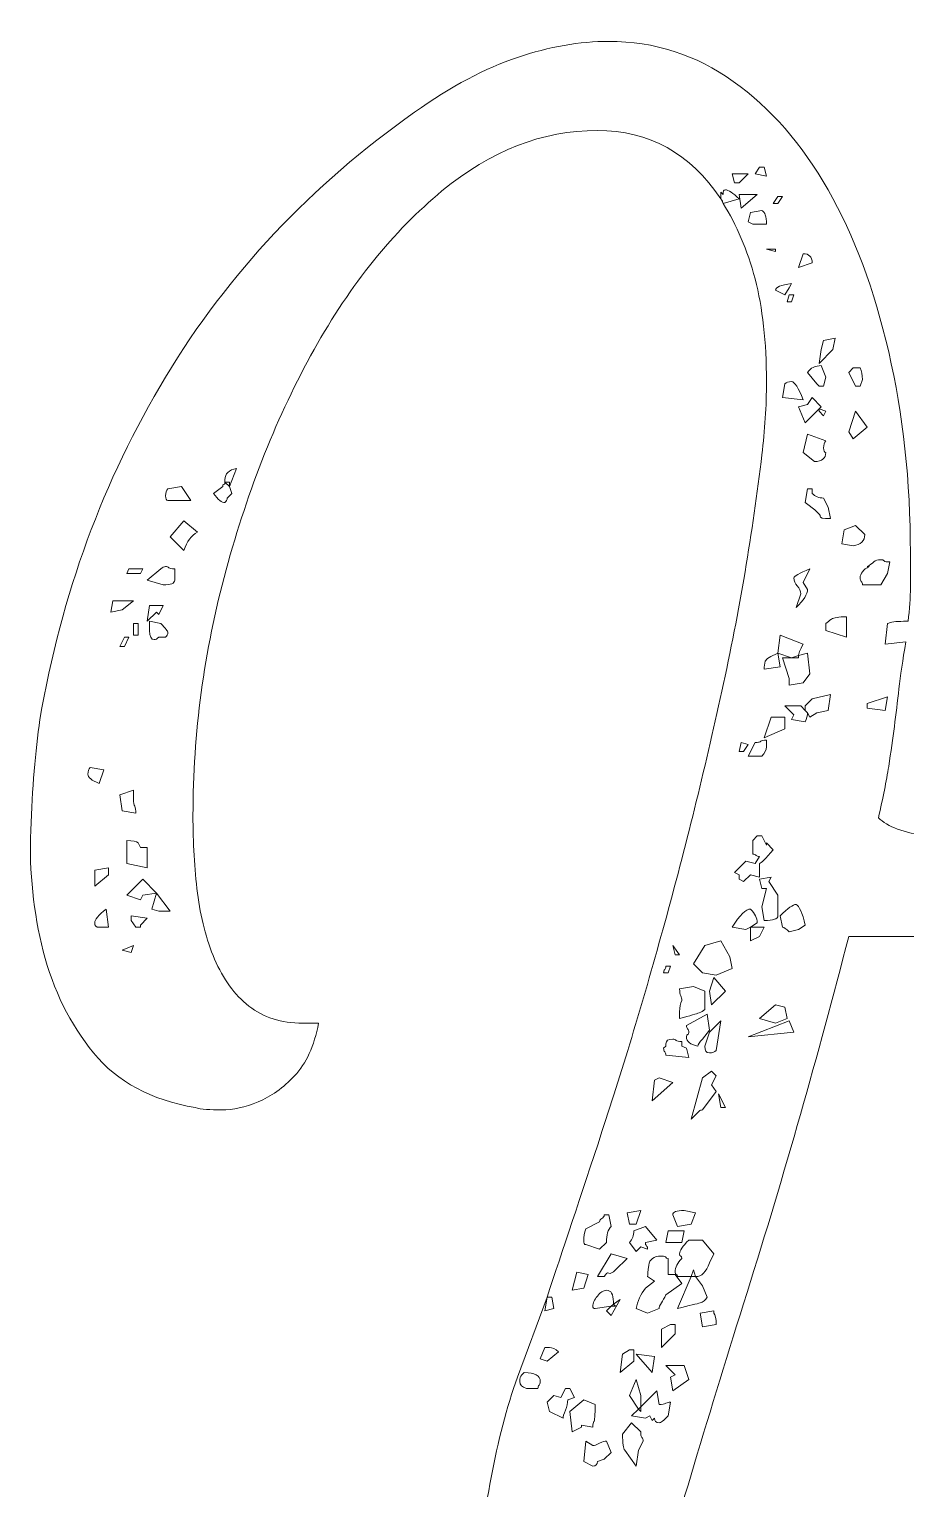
# Model space of a CAD drawing. Header units: inches. Extents: x 148 to 933, y -863 to -217.
# Drawn here: x 148.3 to 309.9, y -714 to -444.6 of the extents above; entities that cross this region are included whole.
import ezdxf

# ---------------------------------------------------------------- set-up
doc = ezdxf.new("R2010")
doc.units = ezdxf.units.IN
doc.header["$MEASUREMENT"] = 0
doc.layers.add('Layer 1', color=7, linetype='Continuous')

# ---------------------------------------------------------------- blocks, each defined once
blk = doc.blocks.new('block 3')
at = {"layer": 'Layer 1', "lineweight": 0}
for points in [[(280.87, -471.33), (277.92, -471.33), (278.34, -473.01), (279.18, -473.01), (280.87, -471.33)], [(284.24, -471.75), (283.82, -470.07), (282.98, -470.07), (282.13, -471.33), (284.24, -471.75)], [(279.6, -477.65), (282.55, -475.12), (279.18, -475.12), (279.6, -477.65)], [(285.5, -476.81), (286.35, -476.81), (287.19, -475.54), (286.35, -475.54), (285.5, -476.81)], [(285.92, -485.65), (285.92, -485.23), (284.24, -485.23), (285.92, -485.65)], [(288.03, -494.92), (288.87, -494.92), (289.29, -493.66), (288.45, -493.66), (288.03, -494.92)], [(293.93, -506.3), (296.46, -503.77), (296.88, -501.66), (294.77, -502.08), (294.35, -503.77), (293.93, -506.3)], [(294.77, -515.99), (295.19, -515.14), (293.93, -514.72), (294.35, -514.3), (292.67, -512.62), (291.82, -513.88), (290.14, -514.3), (291.4, -517.25), (293.93, -514.72), (293.93, -515.14), (294.77, -515.99)], [(300.25, -520.2), (302.78, -518.09), (300.67, -515.14), (299.41, -518.94), (300.25, -520.2)], [(184.39, -528.21), (185.23, -529.05), (185.23, -528.21), (184.39, -528.21)], [(169.22, -544.21), (166.69, -544.21), (166.27, -545.06), (168.8, -545.06), (169.22, -544.21)], [(165.43, -551.8), (167.54, -550.11), (163.74, -550.11), (163.32, -552.22), (165.43, -551.8)], [(171.75, -552.22), (172.17, -552.64), (173.01, -550.96), (170.49, -550.96), (170.06, -553.9), (171.75, -552.22)], [(168.38, -554.33), (167.54, -554.33), (167.54, -556.43), (168.38, -556.43), (168.38, -554.33)], [(166.69, -556.85), (165.85, -556.85), (165.01, -558.54), (165.85, -558.54), (166.69, -556.85)], [(290.14, -560.65), (290.14, -560.23), (288.87, -560.65), (290.14, -560.65)], [(302.78, -569.07), (302.78, -569.92), (306.15, -570.34), (306.57, -567.81), (302.78, -569.07)], [(283.82, -575.39), (287.61, -573.71), (287.61, -571.6), (285.08, -571.6), (283.82, -575.39)], [(279.6, -576.24), (279.18, -577.92), (280.03, -577.92), (280.87, -576.66), (279.6, -576.24)], [(162.9, -599.41), (160.37, -599.83), (160.37, -602.78), (162.9, -600.67), (162.9, -599.41)], [(169.22, -604.46), (171.75, -604.04), (169.22, -601.51), (166.27, -604.46), (168.8, -605.31), (169.22, -604.46)], [(174.28, -607.41), (171.75, -604.04), (170.91, -606.99), (172.17, -607.41), (174.28, -607.41)], [(167.11, -609.1), (167.96, -610.36), (168.8, -610.36), (168.8, -609.94), (170.06, -608.68), (167.11, -608.25), (167.11, -609.1)], [(165.43, -614.57), (167.11, -615), (167.54, -613.73), (165.43, -614.57)], [(266.97, -613.73), (267.39, -615.42), (268.23, -615.42), (266.97, -613.73)], [(275.81, -612.89), (272.86, -613.73), (270.76, -617.1), (272.44, -618.79), (274.97, -619.21), (277.92, -617.94), (277.5, -615.84), (275.81, -612.89)], [(274.55, -619.63), (273.71, -622.16), (274.13, -624.69), (276.66, -622.16), (274.55, -619.63)], [(285.92, -624.69), (282.98, -627.21), (285.92, -628.06), (288.03, -627.21), (287.61, -625.11), (285.92, -624.69)], [(288.45, -627.63), (280.87, -630.58), (289.29, -629.74), (288.45, -627.63)], [(263.6, -638.59), (263.17, -642.38), (266.97, -639.01), (264.44, -638.17), (263.6, -638.59)], [(275.39, -641.12), (275.81, -643.64), (276.66, -643.64), (275.39, -641.12)], [(260.23, -665.13), (261.07, -662.6), (258.54, -663.03), (258.96, -665.13), (260.23, -665.13)], [(265.7, -668.5), (268.65, -668.5), (269.07, -666.4), (266.12, -666.4), (265.7, -668.5)], [(251.38, -674.4), (249.27, -673.98), (248.43, -677.35), (250.54, -676.93), (251.38, -674.4)], [(271.18, -674.82), (270.76, -673.56), (270.34, -674.82), (271.18, -674.82)], [(256.43, -680.3), (256.01, -679.88), (255.59, -680.3), (256.43, -680.3)], [(264.86, -684.51), (264.86, -687.88), (267.39, -685.36), (267.39, -683.67), (266.54, -683.67), (264.86, -684.51)], [(257.7, -689.15), (257.28, -692.52), (259.8, -690.41), (259.8, -688.3), (258.96, -688.3), (257.7, -689.15)], [(263.17, -692.52), (263.6, -689.57), (260.23, -689.15), (263.17, -692.52)], [(266.97, -695.89), (269.92, -693.78), (269.07, -691.25), (265.7, -691.25), (267.39, -692.94), (266.54, -693.36), (266.97, -695.89)], [(261.07, -699.68), (261.07, -698.84), (260.65, -699.26), (261.07, -699.68)]]:
    blk.add_lwpolyline(points, dxfattribs=at)
for points, knots in [([(245.06, -680.72), (245.06, -680.72), (244.64, -678.61), (244.64, -678.61), (244.64, -678.61), (243.79, -678.61), (243.79, -678.61), (246.6, -670.19), (249.97, -660.01), (253.91, -648.07), (257.84, -636.13), (261.7, -623.28), (265.49, -609.52), (269.28, -595.76), (272.79, -581.5), (276.02, -566.76), (279.25, -552.01), (281.71, -537.47), (283.4, -523.15), (283.67, -520.9), (283.88, -518.66), (284.03, -516.41), (284.17, -514.16), (284.24, -511.92), (284.24, -509.67), (284.24, -502.37), (283.53, -496.05), (282.13, -490.71), (280.72, -485.38), (278.76, -480.74), (276.23, -476.81), (276.23, -476.81), (279.18, -475.96), (279.18, -475.96), (278.06, -474.84), (277.22, -474.28), (276.66, -474.28), (276.37, -474.28), (276.23, -474.56), (276.23, -475.12), (276.23, -475.12), (275.81, -474.7), (275.81, -474.7), (275.81, -474.7), (275.81, -475.96), (275.81, -475.96), (270.19, -467.54), (262.61, -463.32), (253.06, -463.32), (242.95, -463.32), (233.4, -467.05), (224.41, -474.49), (215.42, -481.93), (207.56, -491.7), (200.82, -503.77), (194.08, -515.85), (188.67, -529.4), (184.6, -544.43), (180.52, -559.46), (178.49, -574.55), (178.49, -589.72), (178.49, -594.77), (178.77, -599.55), (179.33, -604.04), (179.89, -608.54), (180.95, -612.61), (182.49, -616.26), (184.03, -619.91), (186.14, -622.79), (188.81, -624.9), (191.48, -627), (194.78, -628.06), (198.71, -628.06), (198.71, -628.06), (201.66, -628.06), (201.66, -628.06), (200.82, -632.27), (199.35, -635.5), (197.24, -637.75), (195.13, -640), (192.88, -641.61), (190.5, -642.59), (188.11, -643.58), (185.86, -644.07), (183.76, -644.07), (181.65, -644.07), (180.03, -643.93), (178.91, -643.64), (170.76, -642.24), (164.51, -638.87), (160.16, -633.53), (155.81, -628.2), (152.72, -621.95), (150.89, -614.79), (149.06, -607.62), (148.29, -600.18), (148.58, -592.45), (148.85, -584.73), (149.42, -577.92), (150.26, -572.02), (154.19, -548.99), (161.91, -527.93), (173.43, -508.83), (184.95, -489.73), (200.25, -473.44), (219.36, -459.95), (226.1, -455.18), (232.42, -451.81), (238.32, -449.84), (244.21, -447.88), (249.83, -446.89), (255.17, -446.89), (263.6, -446.89), (271.24, -449.35), (278.13, -454.27), (285.01, -459.18), (290.84, -465.85), (295.62, -474.28), (300.39, -482.7), (304.11, -492.68), (306.78, -504.19), (309.45, -515.71), (310.78, -528.07), (310.78, -541.27), (310.78, -543.52), (310.78, -545.62), (310.78, -547.58), (310.78, -549.55), (310.64, -551.66), (310.36, -553.9), (310.36, -553.9), (309.52, -553.9), (309.52, -553.9), (308.11, -553.9), (307.13, -554.05), (306.57, -554.33), (306.57, -554.33), (306.15, -558.12), (306.15, -558.12), (306.15, -558.12), (309.94, -557.7), (309.94, -557.7), (309.37, -561.07), (308.95, -563.95), (308.68, -566.33), (308.39, -568.72), (308.11, -571.04), (307.83, -573.29), (307.55, -575.54), (307.2, -577.99), (306.78, -580.66), (306.36, -583.33), (305.73, -586.49), (304.88, -590.14), (306.57, -591.82), (309.58, -592.95), (313.94, -593.51), (318.29, -594.08), (323.14, -594.42), (328.48, -594.56), (333.81, -594.71), (339.15, -594.71), (344.49, -594.56), (349.82, -594.42), (354.32, -594.35), (357.97, -594.35), (358.53, -594.35), (359.37, -592.03), (360.5, -587.4), (361.62, -582.76), (362.95, -576.94), (364.5, -569.92), (366.04, -562.9), (367.8, -555.31), (369.77, -547.16), (371.73, -539.02), (373.91, -531.44), (376.3, -524.41), (378.68, -517.4), (381.21, -511.56), (383.88, -506.93), (386.55, -502.29), (389.57, -499.98), (392.94, -499.98), (395.18, -499.98), (397.15, -501.52), (398.84, -504.61), (400.52, -507.71), (401.37, -512.06), (401.37, -517.67), (401.37, -518.8), (401.29, -519.92), (401.15, -521.04), (401.01, -522.17), (400.94, -523.29), (400.94, -524.41), (400.94, -524.41), (393.78, -572.44), (393.78, -572.44), (392.94, -577.78), (392.45, -582), (392.31, -585.08), (392.16, -588.18), (391.81, -590.28), (391.25, -591.4), (396.87, -590.84), (402.35, -590.28), (407.68, -589.72), (413.02, -589.16), (417.23, -587.89), (420.32, -585.93), (420.88, -585.65), (421.38, -586), (421.8, -586.98), (422.22, -587.97), (422.64, -589.16), (423.06, -590.56), (423.48, -591.97), (423.69, -593.37), (423.69, -594.77), (423.69, -596.18), (423.55, -597.16), (423.27, -597.72), (422.43, -599.41), (420.53, -600.88), (417.59, -602.14), (414.64, -603.41), (411.33, -604.32), (407.68, -604.88), (404.03, -605.45), (400.38, -605.94), (396.73, -606.36), (393.08, -606.78), (390.13, -606.99), (387.88, -606.99), (387.88, -606.99), (381.56, -664.29), (381.56, -664.29), (380.15, -669.07), (379.17, -675.45), (378.61, -683.46), (378.05, -691.46), (377.07, -700.81), (375.66, -711.48), (373.7, -717.93), (370.19, -721.17), (365.13, -721.17), (362.88, -721.17), (360.43, -720.32), (357.76, -718.64), (355.09, -716.95), (352.56, -714.49), (350.18, -711.27), (347.79, -708.04), (345.82, -704.04), (344.28, -699.26), (342.73, -694.49), (341.96, -689.15), (341.96, -683.25), (341.96, -680.16), (342.1, -676.79), (342.38, -673.14), (342.66, -669.49), (343.22, -666.12), (344.07, -663.03), (344.07, -663.03), (353.76, -612.47), (353.76, -612.47), (353.76, -612.47), (325.53, -611.62), (325.53, -611.62), (321.32, -611.91), (317.03, -612.05), (312.68, -612.05), (308.32, -612.05), (303.9, -612.05), (299.41, -612.05), (293.79, -633.95), (287.54, -655.86), (280.66, -677.77), (273.77, -699.68), (267.66, -720.04), (262.33, -738.86), (260.36, -745.32), (258.18, -749.88), (255.8, -752.55), (253.41, -755.22), (251.23, -756.56), (249.27, -756.56), (247.02, -756.56), (244.85, -755.5), (242.74, -753.4), (240.63, -751.29), (238.74, -748.76), (237.05, -745.81), (235.37, -742.86), (234.03, -739.77), (233.05, -736.54), (232.06, -733.31), (231.58, -730.43), (231.58, -727.91), (231.58, -723.97), (232.21, -718.64), (233.47, -711.9), (234.74, -705.16), (236.35, -698.98), (238.32, -693.36), (238.32, -693.36), (243.79, -678.61), (243.79, -678.61), (243.79, -678.61), (243.37, -681.14), (243.37, -681.14), (243.37, -681.14), (245.06, -680.72), (245.06, -680.72)], [0, 0, 0, 0, 1, 1, 1, 2, 2, 2, 3, 3, 3, 4, 4, 4, 5, 5, 5, 6, 6, 6, 7, 7, 7, 8, 8, 8, 9, 9, 9, 10, 10, 10, 11, 11, 11, 12, 12, 12, 13, 13, 13, 14, 14, 14, 15, 15, 15, 16, 16, 16, 17, 17, 17, 18, 18, 18, 19, 19, 19, 20, 20, 20, 21, 21, 21, 22, 22, 22, 23, 23, 23, 24, 24, 24, 25, 25, 25, 26, 26, 26, 27, 27, 27, 28, 28, 28, 29, 29, 29, 30, 30, 30, 31, 31, 31, 32, 32, 32, 33, 33, 33, 34, 34, 34, 35, 35, 35, 36, 36, 36, 37, 37, 37, 38, 38, 38, 39, 39, 39, 40, 40, 40, 41, 41, 41, 42, 42, 42, 43, 43, 43, 44, 44, 44, 45, 45, 45, 46, 46, 46, 47, 47, 47, 48, 48, 48, 49, 49, 49, 50, 50, 50, 51, 51, 51, 52, 52, 52, 53, 53, 53, 54, 54, 54, 55, 55, 55, 56, 56, 56, 57, 57, 57, 58, 58, 58, 59, 59, 59, 60, 60, 60, 61, 61, 61, 62, 62, 62, 63, 63, 63, 64, 64, 64, 65, 65, 65, 66, 66, 66, 67, 67, 67, 68, 68, 68, 69, 69, 69, 70, 70, 70, 71, 71, 71, 72, 72, 72, 73, 73, 73, 74, 74, 74, 75, 75, 75, 76, 76, 76, 77, 77, 77, 78, 78, 78, 79, 79, 79, 80, 80, 80, 81, 81, 81, 82, 82, 82, 83, 83, 83, 84, 84, 84, 85, 85, 85, 86, 86, 86, 87, 87, 87, 88, 88, 88, 89, 89, 89, 90, 90, 90, 91, 91, 91, 92, 92, 92, 93, 93, 93, 94, 94, 94, 95, 95, 95, 96, 96, 96, 97, 97, 97, 98, 98, 98, 99, 99, 99, 100, 100, 100, 101, 101, 101, 102, 102, 102, 103, 103, 103, 104, 104, 104, 105, 105, 105, 105]), ([(276.23, -476.81), (276.23, -476.53), (276.09, -476.25), (275.81, -475.96), (275.81, -475.96), (276.23, -476.81), (276.23, -476.81)], [0, 0, 0, 0, 1, 1, 1, 2, 2, 2, 2]), ([(281.71, -480.6), (281.71, -480.6), (284.24, -480.6), (284.24, -480.6), (284.24, -479.2), (283.96, -478.35), (283.4, -478.07), (283.4, -478.07), (281.29, -478.49), (281.29, -478.49), (281.29, -478.49), (280.87, -480.18), (280.87, -480.18), (280.87, -480.18), (281.71, -480.6), (281.71, -480.6)], [0, 0, 0, 0, 1, 1, 1, 2, 2, 2, 3, 3, 3, 4, 4, 4, 5, 5, 5, 5]), ([(292.67, -487.76), (292.67, -486.64), (292.1, -486.07), (290.98, -486.07), (290.98, -486.07), (290.14, -488.6), (290.14, -488.6), (290.14, -488.6), (292.67, -487.76), (292.67, -487.76)], [0, 0, 0, 0, 1, 1, 1, 2, 2, 2, 3, 3, 3, 3]), ([(288.45, -492.39), (288.45, -492.39), (288.87, -491.55), (288.87, -491.55), (286.91, -491.83), (285.92, -492.26), (285.92, -492.82), (285.92, -492.82), (287.61, -493.66), (287.61, -493.66), (287.61, -493.66), (288.45, -492.39), (288.45, -492.39)], [0, 0, 0, 0, 1, 1, 1, 2, 2, 2, 3, 3, 3, 4, 4, 4, 4]), ([(293.93, -510.51), (293.93, -510.51), (294.77, -510.51), (294.77, -510.51), (294.77, -510.51), (295.19, -508.83), (295.19, -508.83), (295.19, -508.83), (294.35, -506.72), (294.35, -506.72), (293.23, -506.72), (292.38, -507.14), (291.82, -507.98), (291.82, -507.98), (293.51, -510.09), (293.51, -510.09), (293.51, -510.09), (293.93, -510.51), (293.93, -510.51)], [0, 0, 0, 0, 1, 1, 1, 2, 2, 2, 3, 3, 3, 4, 4, 4, 5, 5, 5, 6, 6, 6, 6]), ([(300.25, -507.14), (300.25, -507.14), (299.41, -507.98), (299.41, -507.98), (299.41, -507.98), (300.67, -510.51), (300.67, -510.51), (300.67, -510.51), (301.51, -510.51), (301.51, -510.51), (301.51, -510.51), (301.94, -509.25), (301.94, -509.25), (301.94, -508.4), (301.79, -507.71), (301.51, -507.14), (301.51, -507.14), (300.25, -507.14), (300.25, -507.14)], [0, 0, 0, 0, 1, 1, 1, 2, 2, 2, 3, 3, 3, 4, 4, 4, 5, 5, 5, 6, 6, 6, 6]), ([(287.19, -512.62), (287.19, -512.62), (290.98, -513.04), (290.98, -513.04), (290.14, -510.79), (289.43, -509.67), (288.87, -509.67), (288.31, -509.67), (287.89, -509.81), (287.61, -510.09), (287.61, -510.09), (287.19, -512.62), (287.19, -512.62)], [0, 0, 0, 0, 1, 1, 1, 2, 2, 2, 3, 3, 3, 4, 4, 4, 4]), ([(290.98, -522.73), (290.98, -522.73), (293.09, -524.41), (293.09, -524.41), (294.49, -524.41), (295.19, -523.85), (295.19, -522.73), (294.91, -522.73), (294.77, -522.45), (294.77, -521.89), (294.77, -521.33), (294.91, -520.9), (295.19, -520.62), (295.19, -520.62), (291.82, -519.36), (291.82, -519.36), (291.82, -519.36), (290.98, -522.73), (290.98, -522.73)], [0, 0, 0, 0, 1, 1, 1, 2, 2, 2, 3, 3, 3, 4, 4, 4, 5, 5, 5, 6, 6, 6, 6]), ([(186.49, -525.68), (185.09, -525.96), (184.39, -526.66), (184.39, -527.78), (184.39, -527.78), (184.39, -528.21), (184.39, -528.21), (184.39, -528.49), (184.32, -528.63), (184.18, -528.63), (184.03, -528.63), (183.97, -528.77), (183.97, -529.05), (183.97, -529.05), (182.28, -530.31), (182.28, -530.31), (183.12, -531.44), (183.82, -532), (184.39, -532), (184.66, -531.72), (184.81, -531.44), (184.81, -531.15), (184.81, -531.15), (185.65, -530.31), (185.65, -530.31), (185.65, -530.31), (185.23, -529.05), (185.23, -529.05), (185.23, -529.05), (186.49, -525.68), (186.49, -525.68)], [0, 0, 0, 0, 1, 1, 1, 2, 2, 2, 3, 3, 3, 4, 4, 4, 5, 5, 5, 6, 6, 6, 7, 7, 7, 8, 8, 8, 9, 9, 9, 10, 10, 10, 10]), ([(176.38, -529.05), (176.38, -529.05), (173.86, -529.47), (173.86, -529.47), (173.57, -529.75), (173.43, -530.17), (173.43, -530.73), (173.43, -531.3), (173.57, -531.58), (173.86, -531.58), (173.86, -531.58), (178.07, -531.58), (178.07, -531.58), (178.07, -531.58), (176.38, -529.05), (176.38, -529.05)], [0, 0, 0, 0, 1, 1, 1, 2, 2, 2, 3, 3, 3, 4, 4, 4, 5, 5, 5, 5]), ([(294.77, -531.15), (293.93, -531.15), (293.23, -530.88), (292.67, -530.31), (292.67, -530.31), (292.67, -529.47), (292.67, -529.47), (292.67, -529.47), (291.82, -529.47), (291.82, -529.47), (291.82, -529.47), (291.4, -532), (291.4, -532), (293.36, -533.41), (294.28, -534.25), (294.14, -534.52), (294, -534.81), (294.63, -534.95), (296.04, -534.95), (296.04, -534.95), (295.62, -532.84), (295.62, -532.84), (295.62, -532.84), (294.77, -531.15), (294.77, -531.15)], [0, 0, 0, 0, 1, 1, 1, 2, 2, 2, 3, 3, 3, 4, 4, 4, 5, 5, 5, 6, 6, 6, 7, 7, 7, 8, 8, 8, 8]), ([(174.28, -538.32), (174.28, -538.32), (176.8, -540.84), (176.8, -540.84), (177.36, -539.16), (178.21, -538.04), (179.33, -537.47), (179.33, -537.47), (176.8, -535.37), (176.8, -535.37), (176.8, -535.37), (174.28, -538.32), (174.28, -538.32)], [0, 0, 0, 0, 1, 1, 1, 2, 2, 2, 3, 3, 3, 4, 4, 4, 4]), ([(300.25, -540), (301.65, -539.73), (302.36, -539.02), (302.36, -537.89), (302.36, -537.89), (300.67, -536.21), (300.67, -536.21), (300.67, -536.21), (298.56, -537.05), (298.56, -537.05), (298.56, -537.05), (298.14, -539.58), (298.14, -539.58), (298.14, -539.58), (300.25, -540), (300.25, -540)], [0, 0, 0, 0, 1, 1, 1, 2, 2, 2, 3, 3, 3, 4, 4, 4, 5, 5, 5, 5]), ([(175.12, -544.21), (174.55, -544.21), (174.2, -544.15), (174.07, -544.01), (173.92, -543.87), (173.71, -543.79), (173.43, -543.79), (173.15, -543.79), (172.87, -543.94), (172.59, -544.21), (172.59, -544.21), (170.06, -546.32), (170.06, -546.32), (170.06, -546.32), (173.01, -547.16), (173.01, -547.16), (174.41, -547.16), (175.12, -546.89), (175.12, -546.32), (175.12, -546.32), (175.12, -544.21), (175.12, -544.21)], [0, 0, 0, 0, 1, 1, 1, 2, 2, 2, 3, 3, 3, 4, 4, 4, 5, 5, 5, 6, 6, 6, 7, 7, 7, 7]), ([(306.99, -542.95), (306.42, -542.95), (306.08, -542.89), (305.94, -542.74), (305.79, -542.6), (305.58, -542.53), (305.31, -542.53), (304.74, -542.53), (304.32, -542.67), (304.04, -542.95), (303.76, -543.23), (303.34, -543.52), (302.78, -543.79), (302.78, -543.79), (303.2, -543.79), (303.2, -543.79), (302.07, -544.36), (301.51, -545.06), (301.51, -545.9), (301.51, -546.18), (301.58, -546.39), (301.72, -546.53), (301.86, -546.68), (301.94, -546.89), (301.94, -547.16), (301.94, -547.16), (305.31, -547.16), (305.31, -547.16), (305.31, -547.16), (306.57, -545.06), (306.57, -545.06), (306.57, -545.06), (306.99, -542.95), (306.99, -542.95)], [0, 0, 0, 0, 1, 1, 1, 2, 2, 2, 3, 3, 3, 4, 4, 4, 5, 5, 5, 6, 6, 6, 7, 7, 7, 8, 8, 8, 9, 9, 9, 10, 10, 10, 11, 11, 11, 11]), ([(292.24, -544.21), (290.28, -545.06), (289.29, -545.62), (289.29, -545.9), (289.29, -546.47), (289.51, -546.95), (289.93, -547.38), (290.35, -547.8), (290.56, -548.29), (290.56, -548.85), (290.56, -548.85), (289.72, -551.38), (289.72, -551.38), (291.12, -549.97), (291.82, -548.85), (291.82, -548.01), (291.82, -548.01), (290.98, -546.74), (290.98, -546.74), (290.98, -546.74), (292.24, -544.21), (292.24, -544.21)], [0, 0, 0, 0, 1, 1, 1, 2, 2, 2, 3, 3, 3, 4, 4, 4, 5, 5, 5, 6, 6, 6, 7, 7, 7, 7]), ([(173.43, -556.85), (173.71, -556.58), (173.86, -556.29), (173.86, -556.01), (173.86, -555.73), (173.43, -555.17), (172.59, -554.33), (172.59, -554.33), (170.49, -553.9), (170.49, -553.9), (170.49, -553.9), (170.49, -555.59), (170.49, -555.59), (170.49, -556.72), (170.76, -557.27), (171.33, -557.27), (171.6, -557.27), (171.89, -557.14), (172.17, -556.85), (172.17, -556.85), (173.43, -556.85), (173.43, -556.85)], [0, 0, 0, 0, 1, 1, 1, 2, 2, 2, 3, 3, 3, 4, 4, 4, 5, 5, 5, 6, 6, 6, 7, 7, 7, 7]), ([(295.19, -555.59), (295.19, -555.59), (298.99, -556.85), (298.99, -556.85), (298.99, -556.85), (298.99, -553.06), (298.99, -553.06), (297.58, -553.06), (296.67, -553.21), (296.25, -553.48), (295.83, -553.77), (295.47, -554.05), (295.19, -554.33), (295.19, -554.33), (295.19, -555.59), (295.19, -555.59)], [0, 0, 0, 0, 1, 1, 1, 2, 2, 2, 3, 3, 3, 4, 4, 4, 5, 5, 5, 5]), ([(286.77, -556.43), (286.77, -556.43), (286.35, -559.8), (286.35, -559.8), (286.35, -559.8), (288.87, -560.65), (288.87, -560.65), (288.87, -560.65), (287.19, -560.65), (287.19, -560.65), (287.19, -560.65), (288.45, -564.44), (288.45, -564.44), (288.45, -564.44), (288.45, -565.7), (288.45, -565.7), (288.45, -565.7), (290.98, -565.28), (290.98, -565.28), (290.98, -565.28), (292.24, -563.6), (292.24, -563.6), (292.24, -563.6), (291.82, -559.8), (291.82, -559.8), (291.82, -559.8), (290.14, -560.23), (290.14, -560.23), (290.14, -559.95), (290.42, -559.24), (290.98, -558.12), (290.98, -558.12), (286.77, -556.43), (286.77, -556.43)], [0, 0, 0, 0, 1, 1, 1, 2, 2, 2, 3, 3, 3, 4, 4, 4, 5, 5, 5, 6, 6, 6, 7, 7, 7, 8, 8, 8, 9, 9, 9, 10, 10, 10, 11, 11, 11, 11]), ([(286.77, -562.33), (286.77, -562.33), (286.35, -559.8), (286.35, -559.8), (284.94, -560.37), (284.17, -560.86), (284.03, -561.28), (283.88, -561.7), (283.82, -562.19), (283.82, -562.75), (283.82, -562.75), (286.77, -562.33), (286.77, -562.33)], [0, 0, 0, 0, 1, 1, 1, 2, 2, 2, 3, 3, 3, 4, 4, 4, 4]), ([(291.4, -569.5), (291.4, -569.5), (291.4, -570.34), (291.4, -570.34), (291.4, -570.34), (290.56, -569.5), (290.56, -569.5), (290.56, -569.5), (287.61, -569.5), (287.61, -569.5), (287.61, -569.5), (289.29, -571.18), (289.29, -571.18), (289.29, -571.18), (288.87, -572.02), (288.87, -572.02), (288.87, -572.02), (291.4, -572.44), (291.4, -572.44), (291.68, -571.88), (291.82, -571.33), (291.82, -570.76), (291.82, -570.76), (292.24, -571.6), (292.24, -571.6), (292.24, -571.6), (293.51, -570.76), (293.51, -570.76), (293.51, -570.76), (295.62, -570.34), (295.62, -570.34), (295.62, -570.34), (296.04, -567.39), (296.04, -567.39), (296.04, -567.39), (292.67, -568.23), (292.67, -568.23), (292.67, -568.23), (291.4, -569.5), (291.4, -569.5)], [0, 0, 0, 0, 1, 1, 1, 2, 2, 2, 3, 3, 3, 4, 4, 4, 5, 5, 5, 6, 6, 6, 7, 7, 7, 8, 8, 8, 9, 9, 9, 10, 10, 10, 11, 11, 11, 12, 12, 12, 13, 13, 13, 13]), ([(291.82, -570.76), (291.82, -570.76), (291.4, -570.34), (291.4, -570.34), (291.4, -570.34), (291.82, -570.76), (291.82, -570.76)], [0, 0, 0, 0, 1, 1, 1, 2, 2, 2, 2]), ([(284.24, -575.81), (283.67, -575.81), (283.32, -575.89), (283.19, -576.02), (283.04, -576.17), (282.83, -576.24), (282.55, -576.24), (282.55, -576.24), (282.13, -576.24), (282.13, -576.24), (282.13, -576.24), (280.87, -578.76), (280.87, -578.76), (280.87, -578.76), (283.4, -578.76), (283.4, -578.76), (283.96, -578.2), (284.24, -577.64), (284.24, -577.08), (284.24, -577.08), (284.24, -575.81), (284.24, -575.81)], [0, 0, 0, 0, 1, 1, 1, 2, 2, 2, 3, 3, 3, 4, 4, 4, 5, 5, 5, 6, 6, 6, 7, 7, 7, 7]), ([(159.53, -580.87), (159.25, -581.15), (159.11, -581.57), (159.11, -582.13), (159.11, -582.7), (159.81, -583.26), (161.22, -583.82), (161.22, -583.82), (162.06, -581.29), (162.06, -581.29), (162.06, -581.29), (159.53, -580.87), (159.53, -580.87)], [0, 0, 0, 0, 1, 1, 1, 2, 2, 2, 3, 3, 3, 4, 4, 4, 4]), ([(165.43, -588.87), (165.43, -588.87), (167.96, -589.3), (167.96, -589.3), (167.96, -588.74), (167.88, -588.32), (167.75, -588.03), (167.6, -587.76), (167.54, -587.33), (167.54, -586.77), (167.54, -586.77), (167.54, -585.08), (167.54, -585.08), (167.54, -585.08), (165.01, -585.93), (165.01, -585.93), (165.01, -585.93), (165.43, -588.87), (165.43, -588.87)], [0, 0, 0, 0, 1, 1, 1, 2, 2, 2, 3, 3, 3, 4, 4, 4, 5, 5, 5, 6, 6, 6, 6]), ([(168.8, -595.62), (168.8, -595.62), (168.38, -594.77), (168.38, -594.77), (168.1, -594.5), (167.39, -594.35), (166.27, -594.35), (166.27, -594.35), (166.27, -598.56), (166.27, -598.56), (166.27, -598.56), (170.06, -599.41), (170.06, -599.41), (170.06, -599.41), (170.06, -595.62), (170.06, -595.62), (170.06, -595.62), (168.8, -595.62), (168.8, -595.62)], [0, 0, 0, 0, 1, 1, 1, 2, 2, 2, 3, 3, 3, 4, 4, 4, 5, 5, 5, 6, 6, 6, 6]), ([(280.45, -598.14), (280.45, -598.14), (278.34, -600.25), (278.34, -600.25), (278.34, -600.25), (279.18, -600.67), (279.18, -600.67), (279.18, -600.67), (279.18, -601.51), (279.18, -601.51), (279.18, -601.51), (280.03, -601.93), (280.03, -601.93), (280.03, -601.93), (281.29, -600.67), (281.29, -600.67), (281.29, -600.67), (282.98, -601.09), (282.98, -601.09), (282.98, -601.09), (282.98, -598.56), (282.98, -598.56), (283.25, -598.56), (284.09, -597.72), (285.5, -596.04), (285.5, -596.04), (284.24, -594.77), (284.24, -594.77), (284.24, -594.77), (284.24, -595.19), (284.24, -595.19), (284.24, -595.19), (283.4, -593.51), (283.4, -593.51), (283.4, -593.51), (282.55, -593.51), (282.55, -593.51), (282.55, -593.51), (281.71, -594.35), (281.71, -594.35), (281.71, -594.35), (281.71, -596.88), (281.71, -596.88), (281.99, -596.88), (282.2, -596.95), (282.34, -597.09), (282.48, -597.23), (282.69, -597.3), (282.98, -597.3), (282.98, -597.3), (282.13, -598.56), (282.13, -598.56), (282.13, -598.56), (280.45, -598.14), (280.45, -598.14)], [0, 0, 0, 0, 1, 1, 1, 2, 2, 2, 3, 3, 3, 4, 4, 4, 5, 5, 5, 6, 6, 6, 7, 7, 7, 8, 8, 8, 9, 9, 9, 10, 10, 10, 11, 11, 11, 12, 12, 12, 13, 13, 13, 14, 14, 14, 15, 15, 15, 16, 16, 16, 17, 17, 17, 18, 18, 18, 18]), ([(285.08, -601.09), (285.08, -601.09), (282.98, -601.51), (282.98, -601.51), (282.98, -601.51), (283.4, -603.2), (283.4, -603.2), (283.4, -603.2), (284.24, -603.2), (284.24, -603.2), (284.24, -603.2), (283.4, -606.57), (283.4, -606.57), (283.4, -606.57), (283.82, -609.1), (283.82, -609.1), (285.5, -609.1), (286.35, -608.82), (286.35, -608.25), (286.35, -608.25), (286.35, -604.46), (286.35, -604.46), (286.35, -604.46), (284.66, -601.93), (284.66, -601.93), (284.66, -601.93), (285.08, -601.09), (285.08, -601.09)], [0, 0, 0, 0, 1, 1, 1, 2, 2, 2, 3, 3, 3, 4, 4, 4, 5, 5, 5, 6, 6, 6, 7, 7, 7, 8, 8, 8, 9, 9, 9, 9]), ([(162.9, -610.36), (162.9, -610.36), (162.48, -606.99), (162.48, -606.99), (161.07, -608.12), (160.37, -608.96), (160.37, -609.52), (160.37, -610.08), (160.65, -610.36), (161.22, -610.36), (161.22, -610.36), (162.9, -610.36), (162.9, -610.36)], [0, 0, 0, 0, 1, 1, 1, 2, 2, 2, 3, 3, 3, 4, 4, 4, 4]), ([(283.82, -610.36), (283.82, -610.36), (281.29, -610.36), (281.29, -610.36), (281.29, -610.36), (282.55, -609.52), (282.55, -609.52), (282.55, -608.68), (282.13, -607.83), (281.29, -606.99), (280.45, -606.99), (279.32, -608.12), (277.92, -610.36), (277.92, -610.36), (280.45, -610.78), (280.45, -610.78), (280.45, -610.78), (281.29, -610.36), (281.29, -610.36), (281.29, -610.36), (281.29, -612.89), (281.29, -612.89), (281.29, -612.89), (282.98, -612.05), (282.98, -612.05), (282.98, -612.05), (283.82, -610.36), (283.82, -610.36)], [0, 0, 0, 0, 1, 1, 1, 2, 2, 2, 3, 3, 3, 4, 4, 4, 5, 5, 5, 6, 6, 6, 7, 7, 7, 8, 8, 8, 9, 9, 9, 9]), ([(291.4, -609.94), (290.84, -607.69), (290.28, -606.43), (289.72, -606.15), (289.15, -606.15), (288.17, -606.85), (286.77, -608.25), (286.77, -608.25), (287.19, -610.36), (287.19, -610.36), (287.47, -610.36), (287.89, -610.64), (288.45, -611.2), (288.45, -611.2), (290.14, -610.78), (290.14, -610.78), (290.14, -610.78), (291.4, -609.94), (291.4, -609.94)], [0, 0, 0, 0, 1, 1, 1, 2, 2, 2, 3, 3, 3, 4, 4, 4, 5, 5, 5, 6, 6, 6, 6]), ([(266.54, -617.52), (266.54, -617.52), (265.7, -617.52), (265.7, -617.52), (265.7, -617.81), (265.63, -618.02), (265.49, -618.16), (265.35, -618.3), (265.28, -618.51), (265.28, -618.79), (265.28, -618.79), (266.12, -618.79), (266.12, -618.79), (266.12, -618.79), (266.54, -617.52), (266.54, -617.52)], [0, 0, 0, 0, 1, 1, 1, 2, 2, 2, 3, 3, 3, 4, 4, 4, 5, 5, 5, 5]), ([(268.23, -627.21), (270.19, -626.65), (271.39, -626.31), (271.81, -626.16), (272.23, -626.02), (272.58, -625.81), (272.86, -625.53), (272.86, -625.53), (272.86, -622.16), (272.86, -622.16), (272.86, -622.16), (270.76, -621.31), (270.76, -621.31), (270.76, -621.31), (268.23, -621.74), (268.23, -621.74), (268.23, -622.3), (268.3, -622.72), (268.44, -623), (268.58, -623.28), (268.65, -623.57), (268.65, -623.84), (268.37, -624.41), (268.23, -625.11), (268.23, -625.95), (268.23, -625.95), (268.23, -627.21), (268.23, -627.21)], [0, 0, 0, 0, 1, 1, 1, 2, 2, 2, 3, 3, 3, 4, 4, 4, 5, 5, 5, 6, 6, 6, 7, 7, 7, 8, 8, 8, 9, 9, 9, 9]), ([(269.49, -628.48), (269.49, -628.76), (269.56, -628.97), (269.7, -629.11), (269.84, -629.26), (269.92, -629.46), (269.92, -629.74), (269.92, -630.02), (269.84, -630.16), (269.7, -630.16), (269.56, -630.16), (269.49, -630.31), (269.49, -630.58), (269.49, -631.43), (270.19, -631.99), (271.6, -632.27), (271.6, -631.99), (271.88, -631.57), (272.44, -631), (272.44, -631), (273.71, -629.32), (273.71, -629.32), (273.71, -629.32), (273.29, -626.37), (273.29, -626.37), (273.29, -626.37), (269.49, -628.48), (269.49, -628.48)], [0, 0, 0, 0, 1, 1, 1, 2, 2, 2, 3, 3, 3, 4, 4, 4, 5, 5, 5, 6, 6, 6, 7, 7, 7, 8, 8, 8, 9, 9, 9, 9]), ([(275.81, -627.63), (275.81, -627.63), (273.71, -629.74), (273.71, -629.74), (273.71, -629.74), (272.86, -632.27), (272.86, -632.27), (272.86, -633.11), (273.14, -633.53), (273.71, -633.53), (274.27, -633.53), (274.69, -633.39), (274.97, -633.11), (274.97, -633.11), (275.81, -627.63), (275.81, -627.63)], [0, 0, 0, 0, 1, 1, 1, 2, 2, 2, 3, 3, 3, 4, 4, 4, 5, 5, 5, 5]), ([(268.65, -632.27), (268.65, -632.27), (268.65, -631.43), (268.65, -631.43), (268.08, -631.43), (267.74, -631.36), (267.6, -631.22), (267.45, -631.08), (267.24, -631), (266.97, -631), (266.12, -631), (265.7, -631.29), (265.7, -631.85), (265.7, -631.85), (265.7, -632.27), (265.7, -632.27), (265.7, -632.27), (265.28, -632.69), (265.28, -632.69), (265.28, -632.97), (265.35, -633.19), (265.49, -633.32), (265.63, -633.47), (265.7, -633.68), (265.7, -633.95), (265.7, -633.95), (269.92, -634.38), (269.92, -634.38), (269.92, -634.38), (269.49, -632.69), (269.49, -632.69), (269.49, -632.69), (268.65, -632.27), (268.65, -632.27)], [0, 0, 0, 0, 1, 1, 1, 2, 2, 2, 3, 3, 3, 4, 4, 4, 5, 5, 5, 6, 6, 6, 7, 7, 7, 8, 8, 8, 9, 9, 9, 10, 10, 10, 11, 11, 11, 11]), ([(274.13, -639.43), (274.13, -639.43), (274.97, -637.75), (274.97, -637.75), (274.97, -637.75), (274.13, -636.9), (274.13, -636.9), (274.13, -636.9), (272.44, -638.17), (272.44, -638.17), (272.44, -638.17), (270.34, -645.75), (270.34, -645.75), (271.18, -644.91), (271.67, -644.42), (271.81, -644.28), (271.95, -644.14), (272.16, -644.07), (272.44, -644.07), (272.44, -644.07), (274.97, -640.69), (274.97, -640.69), (274.97, -640.69), (274.13, -639.43), (274.13, -639.43)], [0, 0, 0, 0, 1, 1, 1, 2, 2, 2, 3, 3, 3, 4, 4, 4, 5, 5, 5, 6, 6, 6, 7, 7, 7, 8, 8, 8, 8]), ([(254.75, -668.5), (254.75, -667.1), (255.02, -666.12), (255.59, -665.55), (255.59, -665.55), (255.17, -663.45), (255.17, -663.45), (255.17, -663.45), (254.33, -663.45), (254.33, -663.45), (254.33, -663.73), (254.18, -663.94), (253.91, -664.08), (253.62, -664.22), (253.48, -664.43), (253.48, -664.71), (253.48, -664.71), (250.96, -665.98), (250.96, -665.98), (250.67, -666.82), (250.54, -667.52), (250.54, -668.08), (250.54, -668.65), (250.67, -668.92), (250.96, -668.92), (250.96, -668.92), (253.48, -669.77), (253.48, -669.77), (253.48, -669.77), (254.75, -668.5), (254.75, -668.5)], [0, 0, 0, 0, 1, 1, 1, 2, 2, 2, 3, 3, 3, 4, 4, 4, 5, 5, 5, 6, 6, 6, 7, 7, 7, 8, 8, 8, 9, 9, 9, 10, 10, 10, 10]), ([(269.07, -662.6), (267.66, -662.6), (266.97, -662.89), (266.97, -663.45), (266.97, -663.45), (267.81, -665.55), (267.81, -665.55), (267.81, -665.55), (270.34, -665.13), (270.34, -665.13), (270.34, -665.13), (271.18, -663.03), (271.18, -663.03), (271.18, -663.03), (269.07, -662.6), (269.07, -662.6)], [0, 0, 0, 0, 1, 1, 1, 2, 2, 2, 3, 3, 3, 4, 4, 4, 5, 5, 5, 5]), ([(261.07, -669.35), (261.07, -669.35), (262.33, -669.77), (262.33, -669.77), (262.33, -669.49), (262.26, -669.28), (262.12, -669.13), (261.98, -669), (261.91, -668.79), (261.91, -668.5), (261.91, -668.5), (264.02, -668.08), (264.02, -668.08), (264.02, -668.08), (261.91, -665.55), (261.91, -665.55), (261.91, -665.55), (259.8, -666.4), (259.8, -666.4), (259.8, -667.24), (259.52, -667.94), (258.96, -668.5), (258.96, -668.5), (260.23, -670.19), (260.23, -670.19), (260.23, -670.19), (261.07, -669.35), (261.07, -669.35)], [0, 0, 0, 0, 1, 1, 1, 2, 2, 2, 3, 3, 3, 4, 4, 4, 5, 5, 5, 6, 6, 6, 7, 7, 7, 8, 8, 8, 9, 9, 9, 9]), ([(254.33, -674.82), (254.6, -674.26), (254.89, -674.05), (255.17, -674.19), (255.45, -674.33), (255.87, -674.13), (256.43, -673.56), (256.43, -673.56), (258.54, -671.45), (258.54, -671.45), (258.54, -671.45), (255.59, -670.61), (255.59, -670.61), (255.59, -670.61), (253.06, -674.82), (253.06, -674.82), (253.06, -674.82), (254.33, -674.82), (254.33, -674.82)], [0, 0, 0, 0, 1, 1, 1, 2, 2, 2, 3, 3, 3, 4, 4, 4, 5, 5, 5, 6, 6, 6, 6]), ([(272.44, -676.51), (272.44, -676.51), (271.18, -674.82), (271.18, -674.82), (272.3, -674.82), (273.14, -673.98), (273.71, -672.29), (273.71, -672.29), (274.55, -670.61), (274.55, -670.61), (274.55, -670.61), (272.44, -668.08), (272.44, -668.08), (272.44, -668.08), (269.92, -668.08), (269.92, -668.08), (268.79, -669.21), (268.23, -670.05), (268.23, -670.61), (268.23, -670.89), (268.3, -671.03), (268.44, -671.03), (268.58, -671.03), (268.65, -671.18), (268.65, -671.45), (267.81, -672.29), (267.39, -673.14), (267.39, -673.98), (267.39, -674.26), (267.45, -674.4), (267.6, -674.4), (267.74, -674.4), (267.81, -674.55), (267.81, -674.82), (267.81, -674.82), (270.34, -674.82), (270.34, -674.82), (270.34, -674.82), (267.81, -680.72), (267.81, -680.72), (270.05, -680.16), (271.46, -679.81), (272.02, -679.67), (272.58, -679.53), (273, -679.18), (273.29, -678.61), (273.29, -678.61), (272.44, -676.51), (272.44, -676.51)], [0, 0, 0, 0, 1, 1, 1, 2, 2, 2, 3, 3, 3, 4, 4, 4, 5, 5, 5, 6, 6, 6, 7, 7, 7, 8, 8, 8, 9, 9, 9, 10, 10, 10, 11, 11, 11, 12, 12, 12, 13, 13, 13, 14, 14, 14, 15, 15, 15, 16, 16, 16, 16]), ([(263.6, -675.67), (263.6, -675.67), (261.91, -676.93), (261.91, -676.93), (261.07, -678.06), (260.5, -679.32), (260.23, -680.72), (260.23, -680.72), (262.33, -681.56), (262.33, -681.56), (262.33, -681.56), (264.44, -680.72), (264.44, -680.72), (264.44, -680.44), (264.58, -680.09), (264.86, -679.67), (265.14, -679.25), (265.42, -678.76), (265.7, -678.19), (265.7, -678.19), (268.65, -676.09), (268.65, -676.09), (268.65, -676.09), (267.39, -674.4), (267.39, -674.4), (267.39, -674.4), (266.12, -674.4), (266.12, -674.4), (266.12, -674.4), (266.12, -671.45), (266.12, -671.45), (265.84, -671.45), (265.7, -671.39), (265.7, -671.24), (265.7, -671.1), (265.42, -671.03), (264.86, -671.03), (263.45, -671.03), (262.68, -671.6), (262.54, -672.72), (262.4, -673.84), (262.33, -674.55), (262.33, -674.82), (262.33, -674.82), (263.6, -675.67), (263.6, -675.67)], [0, 0, 0, 0, 1, 1, 1, 2, 2, 2, 3, 3, 3, 4, 4, 4, 5, 5, 5, 6, 6, 6, 7, 7, 7, 8, 8, 8, 9, 9, 9, 10, 10, 10, 11, 11, 11, 12, 12, 12, 13, 13, 13, 14, 14, 14, 15, 15, 15, 15]), ([(257.28, -679.04), (257.28, -679.04), (256.01, -679.88), (256.01, -679.88), (256.01, -679.88), (256.01, -679.46), (256.01, -679.46), (256.01, -678.06), (255.59, -677.35), (254.75, -677.35), (254.18, -677.35), (253.62, -677.7), (253.06, -678.4), (252.5, -679.11), (252.22, -679.74), (252.22, -680.3), (252.22, -680.58), (252.36, -680.72), (252.64, -680.72), (252.64, -680.72), (255.59, -680.3), (255.59, -680.3), (255.59, -680.3), (254.75, -681.14), (254.75, -681.14), (254.75, -681.14), (255.59, -681.98), (255.59, -681.98), (255.59, -681.98), (257.28, -679.04), (257.28, -679.04)], [0, 0, 0, 0, 1, 1, 1, 2, 2, 2, 3, 3, 3, 4, 4, 4, 5, 5, 5, 6, 6, 6, 7, 7, 7, 8, 8, 8, 9, 9, 9, 10, 10, 10, 10]), ([(274.55, -681.14), (274.55, -681.14), (272.02, -681.56), (272.02, -681.56), (272.02, -681.56), (272.44, -684.09), (272.44, -684.09), (272.44, -684.09), (274.97, -683.67), (274.97, -683.67), (274.97, -682.55), (274.83, -681.85), (274.55, -681.56), (274.55, -681.56), (274.55, -681.14), (274.55, -681.14)], [0, 0, 0, 0, 1, 1, 1, 2, 2, 2, 3, 3, 3, 4, 4, 4, 5, 5, 5, 5]), ([(243.79, -690.41), (243.79, -690.41), (245.9, -688.73), (245.9, -688.73), (245.33, -688.17), (244.77, -687.88), (244.21, -687.88), (244.21, -687.88), (243.37, -687.88), (243.37, -687.88), (243.37, -687.88), (242.53, -689.99), (242.53, -689.99), (242.53, -689.99), (243.79, -690.41), (243.79, -690.41)], [0, 0, 0, 0, 1, 1, 1, 2, 2, 2, 3, 3, 3, 4, 4, 4, 5, 5, 5, 5]), ([(239.16, -692.94), (238.88, -693.22), (238.74, -693.64), (238.74, -694.2), (238.74, -694.77), (239.16, -695.19), (240, -695.47), (240, -695.47), (242.11, -695.47), (242.11, -695.47), (242.11, -695.19), (242.17, -694.98), (242.32, -694.83), (242.46, -694.7), (242.53, -694.49), (242.53, -694.2), (242.53, -693.08), (241.54, -692.52), (239.58, -692.52), (239.58, -692.52), (239.16, -692.94), (239.16, -692.94)], [0, 0, 0, 0, 1, 1, 1, 2, 2, 2, 3, 3, 3, 4, 4, 4, 5, 5, 5, 6, 6, 6, 7, 7, 7, 7]), ([(260.23, -693.78), (260.23, -693.78), (258.96, -696.73), (258.96, -696.73), (258.96, -696.73), (260.65, -699.26), (260.65, -699.26), (260.65, -699.26), (259.38, -700.52), (259.38, -700.52), (259.38, -700.52), (261.91, -700.94), (261.91, -700.94), (261.91, -700.94), (262.75, -700.52), (262.75, -700.52), (262.75, -700.52), (263.17, -701.36), (263.17, -701.36), (263.17, -701.36), (263.6, -700.94), (263.6, -700.94), (263.6, -701.51), (263.87, -701.79), (264.44, -701.79), (264.71, -701.79), (265.28, -701.36), (266.12, -700.52), (266.12, -700.52), (266.54, -697.99), (266.54, -697.99), (266.26, -697.99), (265.98, -698.07), (265.7, -698.2), (265.42, -698.35), (265, -698.42), (264.44, -698.42), (264.44, -698.42), (264.02, -695.89), (264.02, -695.89), (264.02, -695.89), (261.07, -698.84), (261.07, -698.84), (261.07, -698.84), (261.07, -696.73), (261.07, -696.73), (261.07, -696.73), (260.23, -693.78), (260.23, -693.78)], [0, 0, 0, 0, 1, 1, 1, 2, 2, 2, 3, 3, 3, 4, 4, 4, 5, 5, 5, 6, 6, 6, 7, 7, 7, 8, 8, 8, 9, 9, 9, 10, 10, 10, 11, 11, 11, 12, 12, 12, 13, 13, 13, 14, 14, 14, 15, 15, 15, 16, 16, 16, 16]), ([(246.74, -700.94), (246.74, -700.67), (246.88, -700.17), (247.16, -699.47), (247.44, -698.77), (247.59, -698.14), (247.59, -697.57), (247.59, -697.57), (248.85, -697.15), (248.85, -697.15), (248.85, -697.15), (248.01, -695.47), (248.01, -695.47), (248.01, -695.47), (247.16, -695.47), (247.16, -695.47), (247.16, -695.47), (246.32, -697.15), (246.32, -697.15), (246.32, -697.15), (245.06, -696.73), (245.06, -696.73), (245.06, -696.73), (243.79, -697.99), (243.79, -697.99), (243.79, -697.99), (244.21, -699.68), (244.21, -699.68), (244.21, -699.68), (246.74, -700.94), (246.74, -700.94)], [0, 0, 0, 0, 1, 1, 1, 2, 2, 2, 3, 3, 3, 4, 4, 4, 5, 5, 5, 6, 6, 6, 7, 7, 7, 8, 8, 8, 9, 9, 9, 10, 10, 10, 10]), ([(250.11, -702.21), (250.11, -702.21), (252.22, -702.63), (252.22, -702.63), (252.22, -702.07), (252.29, -701.72), (252.43, -701.57), (252.57, -701.44), (252.64, -700.38), (252.64, -698.42), (252.64, -698.42), (250.54, -697.57), (250.54, -697.57), (250.54, -697.57), (248.01, -699.68), (248.01, -699.68), (248.01, -699.68), (248.43, -703.47), (248.43, -703.47), (248.43, -703.47), (250.11, -702.63), (250.11, -702.63), (250.11, -702.63), (250.11, -702.21), (250.11, -702.21)], [0, 0, 0, 0, 1, 1, 1, 2, 2, 2, 3, 3, 3, 4, 4, 4, 5, 5, 5, 6, 6, 6, 7, 7, 7, 8, 8, 8, 8]), ([(260.65, -706.84), (260.65, -706.84), (261.49, -705.16), (261.49, -705.16), (261.49, -704.88), (261.42, -704.67), (261.28, -704.52), (261.13, -704.39), (261.07, -704.18), (261.07, -703.89), (261.07, -703.89), (261.07, -703.47), (261.07, -703.47), (261.07, -703.47), (259.38, -701.79), (259.38, -701.79), (259.38, -701.79), (257.7, -703.89), (257.7, -703.89), (257.7, -705.58), (257.84, -706.57), (258.12, -706.84), (258.12, -706.84), (260.23, -709.79), (260.23, -709.79), (260.23, -709.79), (260.65, -706.84), (260.65, -706.84)], [0, 0, 0, 0, 1, 1, 1, 2, 2, 2, 3, 3, 3, 4, 4, 4, 5, 5, 5, 6, 6, 6, 7, 7, 7, 8, 8, 8, 9, 9, 9, 9]), ([(255.59, -707.26), (255.59, -707.26), (254.75, -705.16), (254.75, -705.16), (254.46, -705.16), (254.04, -705.3), (253.48, -705.58), (252.92, -705.86), (252.5, -706), (252.22, -706), (252.22, -706), (250.96, -705.16), (250.96, -705.16), (250.96, -705.16), (250.54, -708.95), (250.54, -708.95), (250.54, -708.95), (252.22, -709.79), (252.22, -709.79), (252.78, -709.79), (253.06, -709.51), (253.06, -708.95), (253.06, -708.95), (254.33, -708.53), (254.33, -708.53), (254.33, -708.53), (255.59, -707.26), (255.59, -707.26)], [0, 0, 0, 0, 1, 1, 1, 2, 2, 2, 3, 3, 3, 4, 4, 4, 5, 5, 5, 6, 6, 6, 7, 7, 7, 8, 8, 8, 9, 9, 9, 9])]:
    blk.add_open_spline(points, degree=3, knots=knots, dxfattribs=at)
blk = doc.blocks.new('block 4')
at = {"layer": 'Layer 1', "lineweight": 0}
blk.add_open_spline([(498.05, -306.43), (498.05, -306.43), (499.17, -307.94), (499.17, -307.94), (499.17, -307.94), (502.15, -307.85), (502.15, -307.85), (502.15, -307.85), (501.68, -310.07), (501.68, -310.07), (499.77, -320.39), (497.83, -332.56), (495.86, -346.58), (493.88, -360.62), (492.31, -375.29), (491.13, -390.6), (489.95, -405.92), (489.39, -421.13), (489.46, -436.23), (489.53, -451.33), (490.6, -464.83), (492.67, -476.72), (493.98, -484.19), (496.04, -491.1), (498.85, -497.46), (501.67, -503.81), (504.9, -509.23), (508.53, -513.73), (512.16, -518.23), (516.04, -521.62), (520.14, -523.9), (524.24, -526.18), (528.37, -526.95), (532.52, -526.23), (540.27, -524.88), (544.6, -517.85), (545.52, -505.15), (539.99, -506.11), (535.85, -506.04), (533.09, -504.96), (530.34, -503.87), (528.76, -502.22), (528.38, -500.01), (527.85, -496.96), (528.96, -495.2), (531.73, -494.72), (533.39, -494.43), (535.42, -494.22), (537.82, -494.09), (540.22, -493.95), (542.94, -493.62), (545.99, -493.09), (557.56, -490.78), (568.93, -487.73), (580.1, -483.93), (591.27, -480.13), (602.38, -476.41), (613.44, -472.78), (624.49, -469.14), (635.58, -465.71), (646.72, -462.48), (657.84, -459.26), (669.24, -456.77), (680.91, -455.03), (688.15, -454.04), (695.36, -453.72), (702.55, -454.03), (709.73, -454.34), (716.35, -455.54), (722.42, -457.62), (728.48, -459.7), (733.56, -462.66), (737.66, -466.51), (741.75, -470.36), (744.33, -475.33), (745.39, -481.42), (745.87, -484.18), (745.89, -487.17), (745.45, -490.39), (745.01, -493.6), (744.4, -496.62), (743.62, -499.48), (742.83, -502.32), (741.9, -504.76), (740.83, -506.8), (739.76, -508.84), (738.81, -509.93), (737.98, -510.08), (737.15, -510.22), (736.66, -509.88), (736.52, -509.05), (733.05, -502.24), (729.44, -496.67), (725.69, -492.33), (721.94, -488), (717.05, -484.86), (711.01, -482.92), (704.96, -480.98), (697.19, -480.13), (687.68, -480.36), (678.16, -480.59), (665.89, -481.73), (650.86, -483.79), (646.43, -484.56), (640.57, -485.72), (633.29, -487.28), (626, -488.83), (618.39, -490.52), (610.44, -492.33), (602.48, -494.14), (594.66, -495.94), (586.99, -497.7), (579.32, -499.47), (572.71, -500.83), (567.18, -501.79), (564.13, -502.33), (561.5, -502.78), (559.29, -503.17), (557.08, -503.56), (554.84, -503.8), (552.58, -503.91), (554.52, -516.69), (552.41, -526.25), (546.25, -532.6), (540.09, -538.95), (532.16, -542.97), (522.48, -544.66), (516.39, -545.72), (510.25, -545.29), (504.08, -543.37), (497.9, -541.46), (492.11, -538.12), (486.72, -533.36), (481.33, -528.59), (476.51, -522.59), (472.25, -515.35), (467.99, -508.11), (464.74, -499.7), (462.5, -490.11), (458.73, -473.38), (456.86, -455.32), (456.91, -435.92), (456.94, -416.52), (458.05, -397.09), (460.21, -377.6), (462.37, -358.13), (465, -339.28), (468.1, -321.06), (471.19, -302.84), (473.64, -286.6), (475.42, -272.31), (476.02, -265.94), (476.61, -260.71), (477.18, -256.61), (477.75, -252.52), (477.85, -250.29), (477.51, -249.92), (477.16, -249.56), (476.25, -251.29), (474.78, -255.1), (473.31, -258.93), (470.99, -265.68), (467.83, -275.35), (464.44, -285.35), (460.62, -296.99), (456.38, -310.27), (452.14, -323.56), (448.12, -336.09), (444.34, -347.87), (440.54, -359.65), (437.17, -369.72), (434.2, -378.08), (431.24, -386.44), (429.2, -390.71), (428.1, -390.9), (426.49, -391.47), (424.26, -391.36), (421.42, -390.57), (418.56, -389.78), (415.74, -388.71), (412.94, -387.34), (410.14, -385.98), (407.65, -384.41), (405.49, -382.65), (403.33, -380.89), (402.11, -379.18), (401.82, -377.52), (401.63, -376.42), (401.67, -372.63), (401.98, -366.16), (402.27, -359.69), (402.57, -352.02), (402.88, -343.12), (403.18, -334.24), (403.48, -324.92), (403.78, -315.17), (404.07, -305.43), (404.28, -296.83), (404.42, -289.4), (404.71, -279.65), (404.36, -274.8), (403.37, -274.82), (402.38, -274.86), (400.92, -280.03), (399.02, -290.34), (394.59, -309.07), (390.24, -329.5), (385.97, -351.63), (381.7, -373.76), (377.8, -395.11), (374.26, -415.69), (374.26, -415.69), (368.95, -446.55), (368.95, -446.55), (367.7, -452.47), (366.52, -459.23), (365.43, -466.83), (364.33, -474.44), (363.01, -481.58), (361.47, -488.27), (359.92, -494.95), (358.22, -500.74), (356.37, -505.62), (354.51, -510.5), (352.36, -513.3), (349.92, -514.01), (348.53, -514.26), (346.65, -514.08), (344.27, -513.5), (341.88, -512.92), (339.4, -511.79), (336.83, -510.09), (334.25, -508.41), (331.9, -506.32), (329.75, -503.84), (327.61, -501.37), (326.11, -498.49), (325.26, -495.22), (323.79, -490.07), (323.52, -484.05), (324.46, -477.18), (325.41, -470.32), (326.91, -463), (328.98, -455.22), (330.73, -448.93), (332.45, -441.22), (334.14, -432.09), (335.82, -422.96), (337.34, -413.29), (338.7, -403.07), (340.05, -392.85), (341.21, -382.31), (342.17, -371.45), (343.13, -360.6), (343.81, -350.21), (344.22, -340.3), (344.63, -330.4), (344.66, -321.13), (344.29, -312.49), (343.93, -303.86), (342.96, -296.69), (341.4, -290.97), (340.39, -286.87), (339.05, -282.83), (337.36, -278.85), (335.66, -274.87), (333.63, -271.37), (331.25, -268.37), (328.87, -265.36), (326.12, -263.06), (322.99, -261.47), (319.86, -259.87), (316.36, -259.41), (312.49, -260.09), (305.85, -261.25), (300.08, -264.54), (295.18, -269.95), (290.28, -275.37), (286.1, -282.08), (282.65, -290.1), (279.2, -298.12), (276.46, -306.93), (274.43, -316.55), (272.41, -326.17), (271, -335.69), (270.21, -345.08), (269.43, -354.49), (269.27, -363.36), (269.72, -371.68), (270.17, -380.02), (271.16, -386.9), (272.68, -392.34), (274.44, -399.16), (276.86, -404.44), (279.93, -408.18), (283, -411.92), (287.34, -414.3), (292.94, -415.32), (292.94, -415.32), (292.52, -415.39), (292.52, -415.39), (294.28, -415.66), (295.99, -415.64), (297.65, -415.35), (297.65, -415.35), (301.31, -414.29), (301.31, -414.29), (301.31, -414.29), (302.29, -414.97), (302.29, -414.97), (302.48, -416.08), (301.91, -417.33), (300.58, -418.69), (299.25, -420.07), (297.65, -421.49), (295.77, -422.95), (293.88, -424.42), (291.82, -425.71), (289.6, -426.81), (287.36, -427.91), (285.42, -428.61), (283.76, -428.9), (273.38, -431.56), (264.98, -429.96), (258.54, -424.1), (252.1, -418.24), (247.83, -410.93), (245.74, -402.17), (245.22, -400.83), (244.85, -399.54), (244.64, -398.29), (244.42, -397.05), (244.19, -395.74), (243.95, -394.35), (243.95, -394.35), (242.5, -386.05), (242.5, -386.05), (240.97, -372.35), (241.38, -357.95), (243.74, -342.86), (246.09, -327.76), (250.21, -313.71), (256.06, -300.72), (261.92, -287.72), (269.59, -276.48), (279.05, -266.99), (288.52, -257.5), (299.43, -251.4), (311.78, -248.67), (320.04, -246.95), (327.2, -247.55), (333.27, -250.48), (339.34, -253.42), (344.65, -257.76), (349.23, -263.52), (353.79, -269.29), (357.65, -275.89), (360.8, -283.32), (363.95, -290.75), (366.45, -298.15), (368.31, -305.53), (369.12, -308.53), (369.92, -312.3), (370.71, -316.87), (371.51, -321.43), (372.24, -324.8), (372.9, -326.96), (373.94, -323.08), (375.72, -317), (378.27, -308.71), (380.82, -300.43), (383.61, -291.89), (386.64, -283.09), (389.66, -274.29), (392.47, -266.25), (395.05, -258.95), (397.63, -251.66), (399.21, -247.26), (399.8, -245.72), (400.65, -242.44), (402.87, -240.06), (406.46, -238.57), (410.05, -237.09), (413.94, -236.49), (418.12, -236.76), (422.3, -237.03), (426.19, -238.06), (429.78, -239.85), (433.37, -241.66), (435.57, -244.05), (436.38, -247.04), (436.67, -248.7), (436.79, -250.61), (436.73, -252.76), (436.68, -254.9), (436.57, -257.14), (436.4, -259.44), (436.34, -264.02), (436.23, -269.1), (436.06, -274.68), (435.9, -280.27), (435.68, -285.59), (435.42, -290.62), (435.16, -295.66), (434.94, -300.11), (434.76, -303.99), (434.58, -307.87), (434.59, -310.37), (434.78, -311.47), (434.78, -311.47), (435.61, -311.33), (435.61, -311.33), (435.61, -311.33), (469.7, -229.69), (469.7, -229.69), (471.65, -224.5), (475.03, -220.99), (479.84, -219.15), (484.65, -217.32), (489.6, -216.67), (494.69, -217.21), (499.76, -217.75), (504.38, -219.3), (508.54, -221.85), (512.69, -224.41), (514.91, -227.36), (515.22, -230.73), (515.65, -233.22), (515.62, -235.51), (515.13, -237.59), (515.13, -237.59), (502.15, -307.85), (502.15, -307.85), (502.15, -307.85), (501.71, -305.36), (501.71, -305.36), (501.71, -305.36), (500.59, -303.85), (500.59, -303.85), (500.59, -303.85), (498.25, -305.11), (498.25, -305.11), (498.25, -305.11), (498.05, -306.43), (498.05, -306.43)], degree=3, knots=[0, 0, 0, 0, 1, 1, 1, 2, 2, 2, 3, 3, 3, 4, 4, 4, 5, 5, 5, 6, 6, 6, 7, 7, 7, 8, 8, 8, 9, 9, 9, 10, 10, 10, 11, 11, 11, 12, 12, 12, 13, 13, 13, 14, 14, 14, 15, 15, 15, 16, 16, 16, 17, 17, 17, 18, 18, 18, 19, 19, 19, 20, 20, 20, 21, 21, 21, 22, 22, 22, 23, 23, 23, 24, 24, 24, 25, 25, 25, 26, 26, 26, 27, 27, 27, 28, 28, 28, 29, 29, 29, 30, 30, 30, 31, 31, 31, 32, 32, 32, 33, 33, 33, 34, 34, 34, 35, 35, 35, 36, 36, 36, 37, 37, 37, 38, 38, 38, 39, 39, 39, 40, 40, 40, 41, 41, 41, 42, 42, 42, 43, 43, 43, 44, 44, 44, 45, 45, 45, 46, 46, 46, 47, 47, 47, 48, 48, 48, 49, 49, 49, 50, 50, 50, 51, 51, 51, 52, 52, 52, 53, 53, 53, 54, 54, 54, 55, 55, 55, 56, 56, 56, 57, 57, 57, 58, 58, 58, 59, 59, 59, 60, 60, 60, 61, 61, 61, 62, 62, 62, 63, 63, 63, 64, 64, 64, 65, 65, 65, 66, 66, 66, 67, 67, 67, 68, 68, 68, 69, 69, 69, 70, 70, 70, 71, 71, 71, 72, 72, 72, 73, 73, 73, 74, 74, 74, 75, 75, 75, 76, 76, 76, 77, 77, 77, 78, 78, 78, 79, 79, 79, 80, 80, 80, 81, 81, 81, 82, 82, 82, 83, 83, 83, 84, 84, 84, 85, 85, 85, 86, 86, 86, 87, 87, 87, 88, 88, 88, 89, 89, 89, 90, 90, 90, 91, 91, 91, 92, 92, 92, 93, 93, 93, 94, 94, 94, 95, 95, 95, 96, 96, 96, 97, 97, 97, 98, 98, 98, 99, 99, 99, 100, 100, 100, 101, 101, 101, 102, 102, 102, 103, 103, 103, 104, 104, 104, 105, 105, 105, 106, 106, 106, 107, 107, 107, 108, 108, 108, 109, 109, 109, 110, 110, 110, 111, 111, 111, 112, 112, 112, 113, 113, 113, 114, 114, 114, 115, 115, 115, 116, 116, 116, 117, 117, 117, 118, 118, 118, 119, 119, 119, 120, 120, 120, 121, 121, 121, 122, 122, 122, 123, 123, 123, 124, 124, 124, 125, 125, 125, 126, 126, 126, 127, 127, 127, 128, 128, 128, 129, 129, 129, 130, 130, 130, 131, 131, 131, 132, 132, 132, 133, 133, 133, 134, 134, 134, 135, 135, 135, 136, 136, 136, 137, 137, 137, 138, 138, 138, 139, 139, 139, 140, 140, 140, 141, 141, 141, 142, 142, 142, 143, 143, 143, 144, 144, 144, 145, 145, 145, 146, 146, 146, 147, 147, 147, 148, 148, 148, 148], dxfattribs=at)
blk = doc.blocks.new('block 2')
at = {"layer": 'Layer 1'}
for name in ['block 4', 'block 3']:
    blk.add_blockref(name, (0, 0), dxfattribs=at)

msp = doc.modelspace()

# ---------------------------------------------------------------- block references
at = {"layer": 'Layer 1'}
msp.add_blockref('block 2', (0, 0), dxfattribs=at)

doc.saveas('drawing.dxf')
